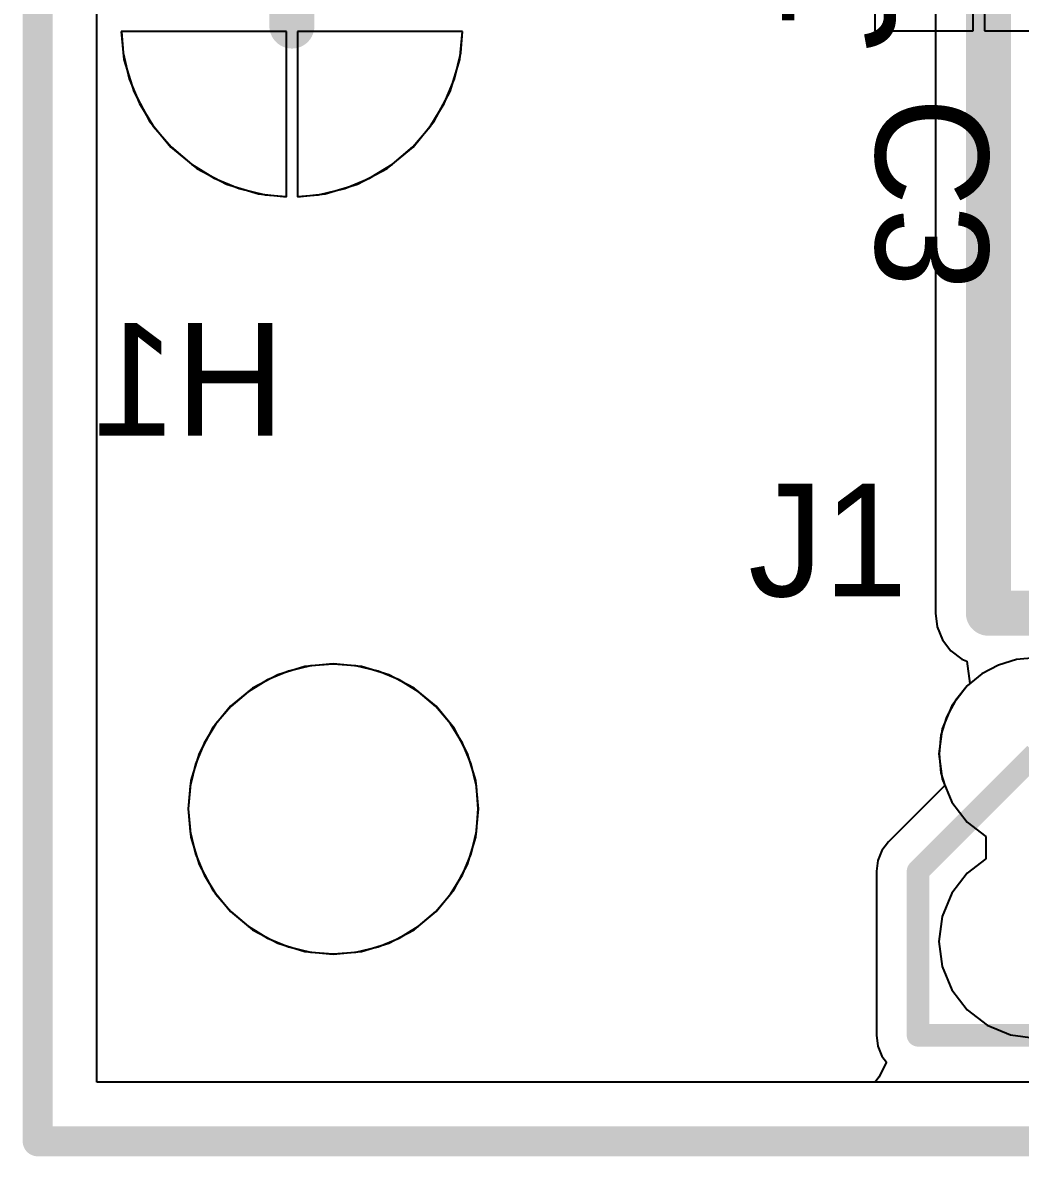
# Model space of a CAD drawing. Extents: x 49.8 to 124.2, y 49.8 to 92.2.
# Drawn here: x 49.8 to 63.3, y 49.8 to 65.15 of the extents above; entities that cross this region are included whole.
import ezdxf

# ---------------------------------------------------------------- set-up
doc = ezdxf.new("R2010")
doc.units = 0
for name, color, linetype in [('BOTTOMLAYER', 5, 'CONTINUOUS'), ('BOTTOMOVERLAY', 54, 'CONTINUOUS'), ('MECHANICAL1', 6, 'CONTINUOUS'), ('TOPLAYER', 1, 'CONTINUOUS'), ('TOPOVERLAY', 2, 'CONTINUOUS')]:
    doc.layers.add(name, color=color, linetype=linetype)

msp = doc.modelspace()

# ---------------------------------------------------------------- linework, layer by layer
at = {"layer": 'BOTTOMLAYER', "color": 0}
for p, q in [((50.8, 50.8), (50.8, 91.44)), ((62.80999884, 66.039746), (62.80999884, 65.03360119999999)), ((61.32859972, 65.96500142), (61.32859972, 65.03360119999999)), ((62.66000167999999, 65.03360119999999), (62.66000167999999, 65.96500142)), ((53.36500122, 65.02500076), (51.1323717, 65.02500076)), ((51.1323717, 65.02500076), (51.1549523, 64.73808235999999)), ((53.36500122, 62.79237123999999), (53.36500122, 65.02500076)), ((55.7476279, 65.02500076), (53.51499837999999, 65.02500076)), ((53.51499837999999, 65.02500076), (53.51499837999999, 62.79237123999999)), ((55.7250473, 64.73808235999999), (55.7476279, 65.02500076)), ((61.32859972, 65.03360119999999), (62.66000167999999, 65.03360119999999)), ((62.80999884, 65.03360119999999), (66.81081634, 65.03360119999999)), ((51.1549523, 64.73808235999999), (51.23970194, 64.38507824)), ((55.64029765999999, 64.38507824), (55.7250473, 64.73808235999999)), ((51.23970194, 64.38507824), (51.37862978, 64.04967886)), ((55.50136981999999, 64.04967886), (55.64029765999999, 64.38507824)), ((51.37862978, 64.04967886), (51.56831443999999, 63.74013922)), ((55.31168516, 63.74013922), (55.50136981999999, 64.04967886)), ((51.56831443999999, 63.74013922), (51.8040874, 63.46408693999999)), ((55.0759122, 63.46408693999999), (55.31168516, 63.74013922)), ((51.8040874, 63.46408693999999), (52.08013967999999, 63.22831398)), ((54.79985992, 63.22831398), (55.0759122, 63.46408693999999)), ((52.08013967999999, 63.22831398), (52.38967932, 63.03862932)), ((54.49032028, 63.03862932), (54.79985992, 63.22831398)), ((52.38967932, 63.03862932), (52.7250787, 62.89970148)), ((54.1549209, 62.89970148), (54.49032028, 63.03862932)), ((52.7250787, 62.89970148), (53.07808282, 62.81495184)), ((53.07808282, 62.81495184), (53.36500122, 62.79237123999999)), ((53.51499837999999, 62.79237123999999), (53.80191678, 62.81495184)), ((53.80191678, 62.81495184), (54.1549209, 62.89970148)), ((63.24605587999999, 56.52165734), (63.00187297999999, 56.44758586)), ((63.5, 56.54666872), (63.24605587999999, 56.52165734)), ((53.39357114, 56.36639984), (53.10906828, 56.24855654)), ((53.69300665999999, 56.43828946), (53.39357114, 56.36639984)), ((54.00000121999999, 56.46244994), (53.69300665999999, 56.43828946)), ((54.30699577999999, 56.43828946), (54.00000121999999, 56.46244994)), ((54.6064313, 56.36639984), (54.30699577999999, 56.43828946)), ((54.89093416, 56.24855654), (54.6064313, 56.36639984)), ((63.00187297999999, 56.44758586), (62.77683151999999, 56.32729908)), ((53.10906828, 56.24855654), (52.8465034, 56.08765516)), ((55.15349904, 56.08765516), (54.89093416, 56.24855654)), ((62.77683151999999, 56.32729908), (62.5795802, 56.1654198)), ((52.8465034, 56.08765516), (52.6123408, 55.88766064)), ((55.38766164, 55.88766064), (55.15349904, 56.08765516)), ((62.5795802, 56.1654198), (62.41770091999999, 55.96816848)), ((52.6123408, 55.88766064), (52.41234627999999, 55.65349804)), ((55.58765615999999, 55.65349804), (55.38766164, 55.88766064)), ((62.41770091999999, 55.96816848), (62.29741413999999, 55.74312702)), ((62.29741413999999, 55.74312702), (62.22334265999999, 55.49894412)), ((52.41234627999999, 55.65349804), (52.2514449, 55.39093316)), ((55.74855754, 55.39093316), (55.58765615999999, 55.65349804)), ((62.22334265999999, 55.49894412), (62.19833128, 55.245)), ((52.2514449, 55.39093316), (52.1336016, 55.1064303)), ((55.86640084, 55.1064303), (55.74855754, 55.39093316)), ((52.1336016, 55.1064303), (52.06171198, 54.80699478)), ((55.93829046, 54.80699478), (55.86640084, 55.1064303)), ((62.19833128, 55.245), (62.22334265999999, 54.99105588)), ((62.22334265999999, 54.99105588), (62.27585715999999, 54.81793709999999)), ((52.06171198, 54.80699478), (52.0375515, 54.50000022)), ((55.96245094, 54.50000022), (55.93829046, 54.80699478)), ((62.27585715999999, 54.81793709999999), (61.51395875999999, 54.05604124)), ((52.0375515, 54.50000022), (52.06171198, 54.19300566)), ((55.93829046, 54.19300566), (55.96245094, 54.50000022)), ((52.06171198, 54.19300566), (52.1336016, 53.89357013999999)), ((55.86640084, 53.89357013999999), (55.93829046, 54.19300566)), ((61.51395875999999, 54.05604124), (61.42439074, 53.93931045999999)), ((52.1336016, 53.89357013999999), (52.2514449, 53.60906728)), ((55.74855754, 53.60906728), (55.86640084, 53.89357013999999)), ((61.42439074, 53.93931045999999), (61.36808402, 53.80337474)), ((61.36808402, 53.80337474), (61.34887654, 53.6575)), ((52.2514449, 53.60906728), (52.41234627999999, 53.3465024)), ((55.58765615999999, 53.3465024), (55.74855754, 53.60906728)), ((61.34887654, 53.6575), (61.34887908, 53.65747967999999)), ((61.34887908, 53.65747967999999), (61.34887908, 51.435)), ((52.41234627999999, 53.3465024), (52.6123408, 53.11233979999999)), ((55.38766164, 53.11233979999999), (55.58765615999999, 53.3465024)), ((52.6123408, 53.11233979999999), (52.8465034, 52.91234528)), ((55.15349904, 52.91234528), (55.38766164, 53.11233979999999)), ((52.8465034, 52.91234528), (53.10906828, 52.7514439)), ((54.89093416, 52.7514439), (55.15349904, 52.91234528)), ((53.10906828, 52.7514439), (53.39357114, 52.63360059999999)), ((54.6064313, 52.63360059999999), (54.89093416, 52.7514439)), ((53.39357114, 52.63360059999999), (53.69300665999999, 52.56171097999999)), ((53.69300665999999, 52.56171097999999), (54.00000121999999, 52.53755049999999)), ((54.00000121999999, 52.53755049999999), (54.30699577999999, 52.56171097999999)), ((54.30699577999999, 52.56171097999999), (54.6064313, 52.63360059999999)), ((61.34887908, 51.435), (61.36808402, 51.28912526)), ((61.36808402, 51.28912526), (61.42439074, 51.15318954)), ((61.42439074, 51.15318954), (61.48563776, 51.0733675)), ((61.48563776, 51.0733675), (61.38375582, 50.86677152)), ((61.38375582, 50.86677152), (61.33252148, 50.8)), ((61.33252148, 50.8), (50.8, 50.8))]:
    msp.add_line(p, q, dxfattribs=at)
for points, const_width in [([(53.4399998, 65.09999934), (53.4399998, 69.85)], 0.6095999999999999), ([(61.91249999999999, 53.6575), (63.5, 55.245)], 0.3048), ([(61.91249999999999, 51.435), (61.91249999999999, 53.6575)], 0.3048), ([(61.91249999999999, 51.435), (69.07012856, 51.435)], 0.3048)]:
    msp.add_lwpolyline(points, dxfattribs=dict(at, const_width=const_width))
for points, const_width in [([(53.2875998, 65.09999934, 1), (53.5923998, 65.09999934, 1)], 0.3048), ([(61.83629999999999, 53.6575, 1), (61.98869999999999, 53.6575, 1)], 0.1524), ([(61.83629999999999, 53.6575, 1), (61.98869999999999, 53.6575, 1)], 0.1524), ([(61.83629999999999, 51.435, 1), (61.98869999999999, 51.435, 1)], 0.1524), ([(61.83629999999999, 51.435, 1), (61.98869999999999, 51.435, 1)], 0.1524)]:
    msp.add_lwpolyline(points, format="xyb", close=True, dxfattribs=dict(at, const_width=const_width))
at = {"layer": 'MECHANICAL1', "color": 0, "const_width": 0.4064}
for points in [[(49.99999906, 49.99999906), (49.99999906, 91.99999887999999)], [(49.99999906, 49.99999906), (124.00000092, 49.99999906)]]:
    msp.add_lwpolyline(points, dxfattribs=at)
at = {"layer": 'MECHANICAL1', "color": 0, "const_width": 0.2032}
msp.add_lwpolyline([(49.89839906, 49.99999906, 1), (50.10159906, 49.99999906, 1)], format="xyb", close=True, dxfattribs=at)
msp.add_lwpolyline([(49.89839906, 49.99999906, 1), (50.10159906, 49.99999906, 1)], format="xyb", close=True, dxfattribs=at)
at = {"layer": 'TOPLAYER', "color": 0}
for p, q in [((50.8, 50.8), (50.8, 91.44)), ((62.14766336, 67.945), (62.14766336, 57.15)), ((53.36500122, 65.02500076), (51.12982662, 65.02500076)), ((51.12982662, 65.02500076), (51.16697157999999, 64.64786663999999)), ((53.36500122, 62.78982616), (53.36500122, 65.02500076)), ((55.75017297999999, 65.02500076), (53.51499837999999, 65.02500076)), ((53.51499837999999, 65.02500076), (53.51499837999999, 62.78982616)), ((55.71302802, 64.64786663999999), (55.75017297999999, 65.02500076)), ((51.16697157999999, 64.64786663999999), (51.29885346, 64.21310754)), ((55.58114613999999, 64.21310754), (55.71302802, 64.64786663999999)), ((51.29885346, 64.21310754), (51.51301864, 63.8124327)), ((55.36698096, 63.8124327), (55.58114613999999, 64.21310754)), ((51.51301864, 63.8124327), (51.80123751999999, 63.46123705999999)), ((55.07876208, 63.46123705999999), (55.36698096, 63.8124327)), ((51.80123751999999, 63.46123705999999), (52.15243315999999, 63.17301818)), ((54.72756644, 63.17301818), (55.07876208, 63.46123705999999)), ((52.15243315999999, 63.17301818), (52.55310799999999, 62.958853)), ((54.3268916, 62.958853), (54.72756644, 63.17301818)), ((52.55310799999999, 62.958853), (52.9878671, 62.82697112)), ((53.8921325, 62.82697112), (54.3268916, 62.958853)), ((52.9878671, 62.82697112), (53.36500122, 62.78982616)), ((53.51499837999999, 62.78982616), (53.8921325, 62.82697112)), ((62.14766336, 57.15), (62.17210578, 56.9643387)), ((62.17210578, 56.9643387), (62.24376934, 56.79133168)), ((62.24376934, 56.79133168), (62.35776708, 56.64276708)), ((62.35776708, 56.64276708), (62.50633168, 56.52876934)), ((62.50633168, 56.52876934), (62.57463482, 56.50047627999999)), ((62.57463482, 56.50047627999999), (62.61441629999999, 56.19828232)), ((53.616479, 56.4280939), (53.2476964, 56.31622468)), ((54.00000121999999, 56.46586624), (53.616479, 56.4280939)), ((54.38352344, 56.4280939), (54.00000121999999, 56.46586624)), ((54.75230603999999, 56.31622468), (54.38352344, 56.4280939)), ((53.2476964, 56.31622468), (52.90782408, 56.13455879999999)), ((55.09217836, 56.13455879999999), (54.75230603999999, 56.31622468)), ((62.61441629999999, 56.19828232), (62.57611056, 56.16888943999999)), ((52.90782408, 56.13455879999999), (52.60992526, 55.89007617999999)), ((55.39007718, 55.89007617999999), (55.09217836, 56.13455879999999)), ((62.57611056, 56.16888943999999), (62.36847064, 55.89828799999999)), ((52.60992526, 55.89007617999999), (52.36544264, 55.59217735999999)), ((55.6345598, 55.59217735999999), (55.39007718, 55.89007617999999)), ((62.36847064, 55.89828799999999), (62.23794258, 55.58316798)), ((52.36544264, 55.59217735999999), (52.18377675999999, 55.25230504)), ((55.81622568, 55.25230504), (55.6345598, 55.59217735999999)), ((62.23794258, 55.58316798), (62.19342146, 55.245)), ((52.18377675999999, 55.25230504), (52.07190754, 54.88352244)), ((55.9280949, 54.88352244), (55.81622568, 55.25230504)), ((62.19342146, 55.245), (62.23794258, 54.90683202)), ((52.07190754, 54.88352244), (52.03413519999999, 54.50000022)), ((55.96586723999999, 54.50000022), (55.9280949, 54.88352244)), ((62.23794258, 54.90683202), (62.36847064, 54.59171199999999)), ((52.03413519999999, 54.50000022), (52.07190754, 54.11647799999999)), ((55.9280949, 54.11647799999999), (55.96586723999999, 54.50000022)), ((62.36847064, 54.59171199999999), (62.57611056, 54.32111055999999)), ((62.57611056, 54.32111055999999), (62.82855862, 54.12739999999999)), ((52.07190754, 54.11647799999999), (52.18377675999999, 53.7476954)), ((55.81622568, 53.7476954), (55.9280949, 54.11647799999999)), ((62.82855862, 54.12739999999999), (62.82855862, 53.82259999999999)), ((52.18377675999999, 53.7476954), (52.36544264, 53.40782308)), ((55.6345598, 53.40782308), (55.81622568, 53.7476954)), ((62.82855862, 53.82259999999999), (62.57611056, 53.62888943999999)), ((62.57611056, 53.62888943999999), (62.36847064, 53.35828799999999)), ((52.36544264, 53.40782308), (52.60992526, 53.10992426)), ((55.39007718, 53.10992426), (55.6345598, 53.40782308)), ((62.36847064, 53.35828799999999), (62.23794258, 53.04316798)), ((52.60992526, 53.10992426), (52.90782408, 52.86544164)), ((55.09217836, 52.86544164), (55.39007718, 53.10992426)), ((62.23794258, 53.04316798), (62.19342146, 52.705)), ((52.90782408, 52.86544164), (53.2476964, 52.68377576)), ((54.75230603999999, 52.68377576), (55.09217836, 52.86544164)), ((53.2476964, 52.68377576), (53.616479, 52.57190654)), ((54.38352344, 52.57190654), (54.75230603999999, 52.68377576)), ((62.19342146, 52.705), (62.23794258, 52.36683202)), ((53.616479, 52.57190654), (54.00000121999999, 52.5341342)), ((54.00000121999999, 52.5341342), (54.38352344, 52.57190654)), ((62.23794258, 52.36683202), (62.36847064, 52.05171199999999)), ((62.36847064, 52.05171199999999), (62.57611056, 51.78111055999999)), ((62.57611056, 51.78111055999999), (62.846712, 51.57347064)), ((62.846712, 51.57347064), (63.16183202, 51.44294258)), ((63.16183202, 51.44294258), (63.5, 51.39842145999999)), ((77.3272901, 50.8), (50.8, 50.8))]:
    msp.add_line(p, q, dxfattribs=at)
at = {"layer": 'TOPLAYER', "color": 0, "const_width": 0.6095999999999999}
for points in [[(62.86499999999999, 57.15), (62.86499999999999, 67.945)], [(62.86499999999999, 57.15), (76.835, 57.15)]]:
    msp.add_lwpolyline(points, dxfattribs=at)
at = {"layer": 'TOPLAYER', "color": 0, "const_width": 0.3048}
msp.add_lwpolyline([(62.71259999999999, 57.15, 1), (63.01739999999999, 57.15, 1)], format="xyb", close=True, dxfattribs=at)
msp.add_lwpolyline([(62.71259999999999, 57.15, 1), (63.01739999999999, 57.15, 1)], format="xyb", close=True, dxfattribs=at)

# ---------------------------------------------------------------- texts
at = {"layer": 'BOTTOMOVERLAY', "color": 0, "text_generation_flag": 2}
for s, rotation, p in [('C3', 89.99999999995735, (62.86499999999999, 64.13499999999999)), ('H1', 359.9999999998294, (53.34, 59.554999))]:
    msp.add_text(s, height=1.524, rotation=rotation, dxfattribs=at).set_placement(p)
at = {"layer": 'TOPOVERLAY', "color": 0}
msp.add_text('J2', height=1.524, rotation=89.99999999995735, dxfattribs=at).set_placement((61.595, 64.77))
msp.add_text('J1', height=1.524, dxfattribs=at).set_placement((59.6138, 57.3786))

doc.saveas('drawing.dxf')
